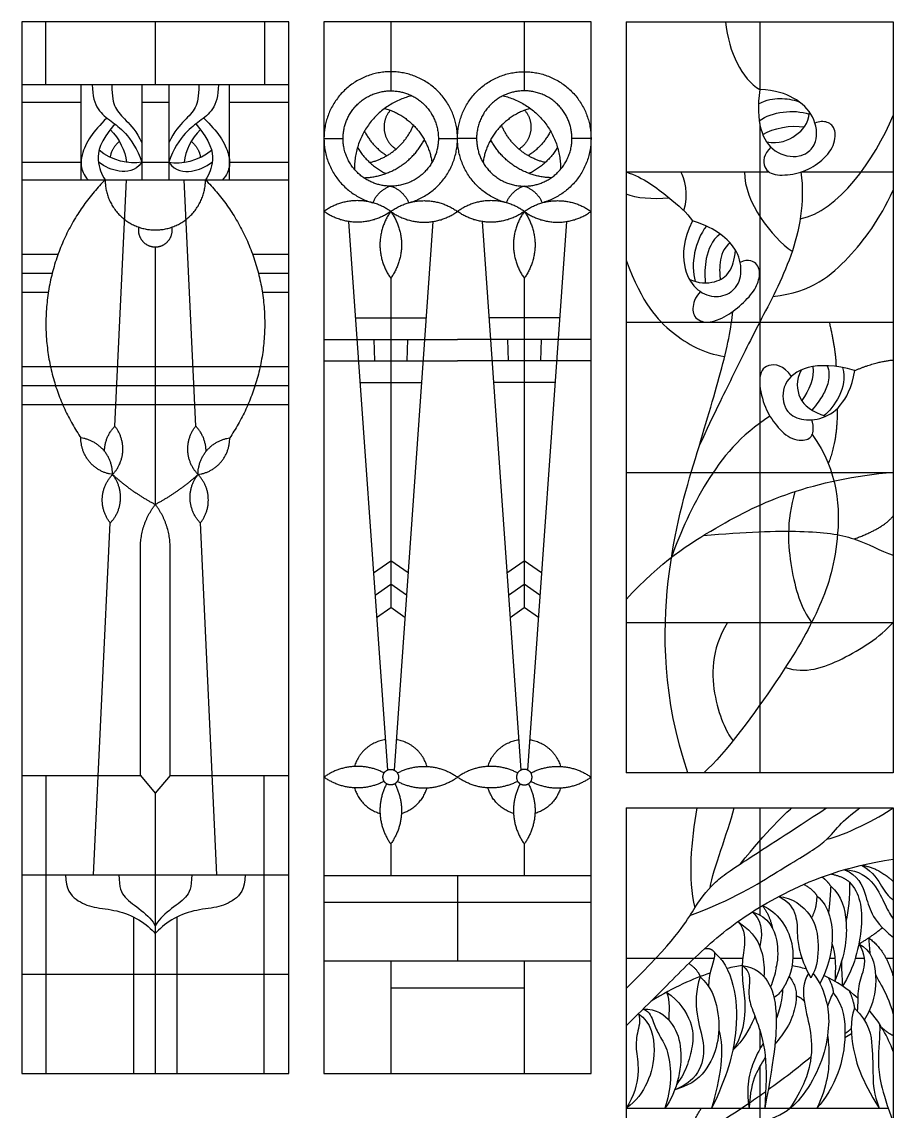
# Model space of a CAD drawing. Header units: millimetres. Extents: x -155 to 174, y -195 to 151.
# Drawn here: x 94.5 to 174.3, y 51.7 to 151.5 of the extents above; entities that cross this region are included whole.
import ezdxf

# ---------------------------------------------------------------- set-up
doc = ezdxf.new("R2010")
doc.units = ezdxf.units.MM
doc.header["$MEASUREMENT"] = 0
doc.layers.add('Layer 03', color=5, linetype='Continuous')

msp = doc.modelspace()

# ---------------------------------------------------------------- linework, layer by layer
at = {"layer": 'Layer 03'}
for p, q in [((149.845, 151.471), (149.845, 82.69)), ((118.954, 145.689), (94.498, 145.689)), ((99.924, 136.999), (99.924, 145.689)), ((113.528, 136.999), (113.528, 145.689)), ((99.924, 144.086), (94.498, 144.086)), ((107.961, 144.086), (105.491, 144.086)), ((118.954, 144.086), (113.528, 144.086)), ((94.498, 138.602), (99.924, 138.602)), ((105.491, 138.602), (107.961, 138.602)), ((113.528, 138.602), (118.954, 138.602)), ((155.913, 133.243), (155.88, 133.177)), ((170.801, 119.534), (170.763, 119.544)), ((174.301, 82.69), (149.845, 82.69)), ((149.845, 79.472), (149.845, 10.69)), ((149.845, 65.716), (157.913, 65.716)), ((158.453, 65.716), (160.528, 65.716)), ((165.114, 65.716), (165.937, 65.716)), ((168.486, 65.716), (168.969, 65.716)), ((170.828, 65.716), (171.646, 65.716)), ((173.636, 65.716), (174.301, 65.716)), ((166.547, 64.317), (166.767, 63.909)), ((166.985, 64.3), (166.767, 63.909)), ((149.845, 51.959), (173.843, 51.959))]:
    msp.add_line(p, q, dxfattribs=at)
for points in [[(94.498, 55.135), (118.954, 55.135), (118.954, 151.471), (94.498, 151.471)], [(122.172, 55.135), (146.628, 55.135), (146.628, 151.471), (122.172, 151.471)]]:
    msp.add_lwpolyline(points, close=True, dxfattribs=at)
for points in [[(96.706, 145.689), (96.706, 151.471)], [(106.726, 151.471), (106.726, 145.689)], [(116.746, 145.689), (116.746, 151.471)], [(128.286, 151.471), (128.286, 145.148)], [(140.514, 151.471), (140.514, 145.148)], [(149.845, 151.471), (174.301, 151.471), (174.301, 82.69)], [(162.073, 151.471), (162.073, 145.255)], [(105.491, 145.689), (105.491, 136.999)], [(107.961, 145.689), (107.961, 136.999)], [(162.073, 142.159), (162.073, 82.69)], [(122.172, 140.783), (123.921, 140.783)], [(132.651, 140.783), (134.4, 140.783)], [(136.149, 140.783), (134.4, 140.783)], [(146.628, 140.783), (144.879, 140.783)], [(149.845, 137.715), (162.92, 137.715)], [(165.851, 137.715), (174.301, 137.715)], [(94.498, 136.999), (118.954, 136.999)], [(103.02, 114.436), (104.086, 136.999)], [(110.432, 114.436), (109.366, 136.999)], [(124.423, 133.176), (127.982, 82.935)], [(132.148, 133.176), (128.59, 82.935)], [(136.651, 133.176), (140.21, 82.935)], [(144.376, 133.176), (140.818, 82.935)], [(106.726, 130.852), (106.726, 107.263)], [(94.498, 130.202), (97.826, 130.202)], [(115.627, 130.202), (118.954, 130.202)], [(94.498, 128.457), (97.288, 128.457)], [(116.164, 128.457), (118.954, 128.457)], [(128.286, 127.987), (128.286, 97.822)], [(140.514, 127.987), (140.514, 97.822)], [(94.498, 126.712), (96.93, 126.712)], [(116.523, 126.712), (118.954, 126.712)], [(125.048, 124.358), (131.524, 124.358)], [(143.752, 124.358), (137.276, 124.358)], [(149.845, 123.959), (174.301, 123.959)], [(122.172, 122.382), (134.4, 122.382)], [(126.737, 122.382), (126.807, 120.406)], [(129.835, 122.382), (129.765, 120.406)], [(146.628, 122.382), (134.4, 122.382)], [(138.965, 122.382), (139.035, 120.406)], [(142.063, 122.382), (141.993, 120.406)], [(94.498, 119.896), (118.954, 119.896)], [(122.172, 120.406), (134.4, 120.406)], [(146.628, 120.406), (134.4, 120.406)], [(94.498, 118.151), (118.954, 118.151)], [(125.468, 118.43), (131.104, 118.43)], [(143.332, 118.43), (137.696, 118.43)], [(94.498, 116.407), (118.954, 116.407)], [(149.845, 110.202), (174.301, 110.202)], [(101.079, 73.345), (102.602, 105.573)], [(112.373, 73.345), (110.851, 105.573)], [(105.36, 82.449), (105.36, 103.254)], [(108.092, 82.449), (108.092, 103.254)], [(126.703, 100.996), (128.286, 102.105)], [(129.869, 100.996), (128.286, 102.105)], [(138.93, 100.996), (140.514, 102.105)], [(142.097, 100.996), (140.514, 102.105)], [(126.847, 98.956), (128.286, 99.963)], [(129.725, 98.956), (128.286, 99.963)], [(139.075, 98.956), (140.514, 99.963)], [(141.952, 98.956), (140.514, 99.963)], [(126.992, 96.915), (128.286, 97.822)], [(129.58, 96.915), (128.286, 97.822)], [(139.219, 96.915), (140.514, 97.822)], [(141.808, 96.915), (140.514, 97.822)], [(149.845, 96.446), (174.301, 96.446)], [(94.498, 82.449), (105.36, 82.449)], [(96.706, 82.449), (96.706, 55.135)], [(105.36, 82.449), (106.726, 80.822)], [(108.092, 82.449), (106.726, 80.822)], [(108.092, 82.449), (118.954, 82.449)], [(116.665, 82.449), (116.665, 55.135)], [(106.726, 80.822), (106.726, 55.135)], [(149.845, 79.472), (174.301, 79.472), (174.301, 10.69)], [(162.073, 79.472), (162.073, 69.662)], [(128.286, 76.174), (128.286, 73.291)], [(140.514, 76.174), (140.514, 73.291)], [(94.498, 73.345), (118.954, 73.345)], [(122.172, 73.291), (146.628, 73.291)], [(134.4, 73.291), (134.4, 65.47)], [(122.172, 70.826), (146.628, 70.826)], [(104.741, 69.472), (104.741, 55.135)], [(108.712, 69.472), (108.712, 55.135)], [(122.172, 65.47), (146.628, 65.47)], [(128.286, 65.47), (128.286, 55.135)], [(140.514, 65.47), (140.514, 55.135)], [(94.498, 64.24), (118.954, 64.24)], [(128.286, 63.006), (140.514, 63.006)], [(162.073, 59.169), (162.073, 57.363)], [(162.073, 55.761), (162.073, 10.69)]]:
    msp.add_lwpolyline(points, dxfattribs=at)
for points, degree in [([(158.939, 151.471), (159.258, 148.611), (160.427, 146.272), (162.073, 145.255)], 3), ([(100.953, 145.689), (100.953, 144.663), (101.373, 143.327), (102.699, 142.349), (103.874, 141.496), (105.087, 139.868), (105.491, 138.602)], 3), ([(102.75, 145.689), (102.75, 144.608), (102.946, 143.539), (103.993, 142.492), (104.997, 141.467), (105.491, 140.376)], 3), ([(110.702, 145.689), (110.702, 144.608), (110.506, 143.539), (109.459, 142.492), (108.455, 141.467), (107.961, 140.376)], 3), ([(112.499, 145.689), (112.499, 144.663), (112.079, 143.327), (110.754, 142.349), (109.579, 141.496), (108.365, 139.868), (107.961, 138.602)], 3), ([(162.037, 142.398), (163.223, 143.259), (165.137, 143.488), (166.616, 143.016)], 3), ([(162.711, 140.473), (163.848, 140.255), (165.534, 140.975), (166.53, 142.109), (166.639, 143.196)], 3), ([(165.79, 133.439), (169.261, 134.086), (172.587, 138.811), (174.301, 142.88)], 3), ([(103.019, 142.113), (101.623, 140.504), (101.296, 138.65), (101.798, 137.494), (102.131, 136.999)], 3), ([(110.434, 142.113), (111.829, 140.504), (112.156, 138.65), (111.655, 137.494), (111.322, 136.999)], 3), ([(163.105, 139.99), (162.408, 139.361), (162.318, 137.946), (163.544, 137.311), (165.661, 137.544), (167.413, 138.36), (168.922, 139.91), (169.111, 141.67), (168.335, 142.389), (167.522, 142.351), (167.136, 142.183)], 3), ([(162.365, 141.136), (163.297, 141.741), (164.936, 142.048), (166.165, 141.836)], 3), ([(102.602, 141.607), (103.415, 140.75), (103.987, 139.662), (104.089, 138.6)], 3), ([(110.851, 141.607), (110.038, 140.75), (109.465, 139.662), (109.363, 138.6)], 3), ([(105.491, 138.602), (104.331, 138.403), (102.713, 138.732), (101.577, 139.7)], 3), ([(103.428, 140.517), (102.685, 139.848), (102.592, 139.05)], 2), ([(107.961, 138.602), (109.122, 138.403), (110.739, 138.732), (111.875, 139.7)], 3), ([(110.025, 140.517), (110.768, 139.848), (110.86, 139.05)], 2), ([(105.491, 138.602), (104.846, 137.744), (103.358, 137.644), (102.141, 138.159), (101.521, 138.617)], 3), ([(107.961, 138.602), (108.606, 137.744), (110.095, 137.644), (111.311, 138.159), (111.931, 138.617)], 3), ([(149.845, 137.715), (151.416, 137.228), (153.915, 135.242), (155.434, 134.004), (155.913, 133.243)], 3), ([(155.116, 134.197), (155.667, 135.592), (155.154, 137.251), (154.85, 137.715)], 3), ([(165.851, 137.715), (166.222, 134.851), (165.215, 129.818), (161.923, 123.771), (159.534, 118.851), (157.948, 115.722), (156.537, 112.633)], 3), ([(160.69, 137.715), (160.646, 134.993), (163.184, 131.712), (165.049, 130.448)], 3), ([(163.282, 126.303), (166.903, 126.724), (170.403, 129.787), (173.028, 133.287), (174.301, 136.043)], 3), ([(153.808, 135.318), (152.21, 135.195), (150.785, 135.289), (149.845, 135.686)], 3), ([(157.189, 132.761), (156.137, 131.392), (155.723, 129.277), (156.171, 127.687)], 3), ([(158.456, 132.023), (157.673, 131.464), (157.015, 129.676), (157.04, 128.36), (157.085, 127.558)], 3), ([(159.374, 131.211), (158.739, 130.747), (158.329, 129.431), (158.416, 128.14), (158.458, 127.857)], 3), ([(155.613, 127.909), (156.438, 127.486), (158.154, 127.516), (159.396, 128.451), (159.763, 129.631), (159.861, 130.554)], 3), ([(149.845, 129.638), (151.332, 125.612), (154.045, 122.725), (156.932, 121.106), (158.866, 120.829)], 3), ([(155.488, 82.69), (153.183, 89.558), (153.183, 101.496), (156.313, 111.913), (158.669, 119.651), (159.511, 123.569), (159.6, 124.932)], 3), ([(168.442, 123.959), (169.045, 121.38), (169.064, 119.905)], 2), ([(164.976, 118.996), (164.314, 120.018), (162.604, 120.292), (161.851, 118.892), (162.433, 116.253), (163.377, 114.704), (164.818, 113.176), (166.575, 113.041), (167.079, 113.895), (166.957, 114.765), (166.858, 115.021)], 3), ([(166.942, 119.888), (167.12, 118.909), (166.599, 117.667), (165.921, 116.798)], 3), ([(168.24, 119.971), (168.473, 119.553), (168.414, 118.38), (167.9, 117.302), (167.324, 116.438), (166.859, 115.912)], 3), ([(169.661, 119.81), (169.94, 118.817), (169.5, 117.12), (168.408, 115.73), (167.971, 115.405)], 3), ([(170.801, 119.534), (172.695, 120.352), (174.301, 120.494)], 2), ([(165.88, 119.578), (165.383, 118.657), (165.478, 116.841), (166.821, 115.781), (168.144, 115.346)], 3), ([(169.171, 116.048), (169.205, 113.107), (168.355, 111.009)], 2), ([(163.015, 115.346), (160.3, 113.619), (156.931, 109.418), (154.831, 104.781), (153.991, 102.414)], 3), ([(166.884, 113.672), (169.331, 110.256), (169.535, 103.361), (167.63, 97.645), (164.362, 91.91), (158.967, 84.496), (156.955, 82.69)], 3), ([(149.845, 98.563), (153.001, 102.02), (158.42, 105.447), (164.291, 108.448), (170.774, 109.956), (174.301, 110.202)], 3), ([(165.305, 108.448), (164.493, 105.678), (164.799, 101.259), (165.849, 97.759), (166.832, 96.446)], 3), ([(170.708, 104.105), (173.344, 105.032), (174.301, 106.213)], 2), ([(156.899, 104.409), (160.787, 104.769), (166.431, 104.944), (170.894, 104.332), (173.125, 103.019), (174.301, 102.625)], 3), ([(159.118, 96.446), (157.587, 93.919), (157.63, 89.238), (159.206, 86.044), (159.644, 85.641)], 3), ([(164.427, 92.325), (166.259, 91.73), (169.59, 92.864), (173.064, 95.096), (174.301, 96.446)], 3), ([(149.845, 62.925), (154.348, 67.362), (156.064, 70.321), (157.721, 72.628), (160.443, 74.462), (164.821, 77.243), (168.193, 79.472)], 3), ([(156.325, 79.472), (155.782, 76.474), (155.471, 72.981), (156.138, 70.323)], 3), ([(155.685, 69.604), (159.673, 71.09), (164.111, 73.93), (168.134, 76.237), (169.258, 77.894), (170.457, 78.885), (171.241, 79.472)], 3), ([(157.524, 72.172), (157.839, 73.912), (159.12, 77.134), (159.742, 79.472)], 3), ([(160.306, 74.346), (162.769, 77.406), (164.4, 78.959), (165.021, 79.472)], 3), ([(168.207, 76.6), (169.879, 76.966), (172.871, 78.493), (174.301, 79.472)], 3), ([(149.845, 59.523), (151.88, 61.476), (154.542, 64.257), (158.861, 68.398), (164.305, 71.889), (169.866, 74.078), (174.301, 74.788)], 3), ([(171.41, 74.223), (172.535, 73.568), (173.298, 72.115), (173.84, 71.401), (174.301, 71.032)], 3), ([(171.41, 74.223), (172.953, 74.011), (174.301, 72.731)], 2), ([(98.503, 73.345), (98.503, 71.99), (99.462, 70.951), (101.032, 70.31), (103.227, 70.142), (105.293, 69.301), (106.384, 68.369), (106.726, 67.969)], 3), ([(103.395, 73.345), (103.395, 72.167), (103.783, 71.218), (105.443, 70.183), (106.522, 69.083), (106.726, 68.674)], 3), ([(114.949, 73.345), (114.949, 71.99), (113.99, 70.951), (112.421, 70.31), (110.226, 70.142), (108.16, 69.301), (107.068, 68.369), (106.726, 67.969)], 3), ([(110.058, 73.345), (110.058, 72.167), (109.669, 71.218), (108.009, 70.183), (106.931, 69.083), (106.726, 68.674)], 3), ([(167.768, 73.14), (168.248, 72.829), (168.578, 72.307)], 2), ([(168.582, 73.425), (169.693, 73.21), (170.293, 72.676)], 2), ([(169.828, 73.811), (171.082, 73.322), (171.821, 71.451), (172.19, 69.826), (173.2, 68.496), (174.301, 67.635)], 3), ([(169.828, 73.811), (171.181, 73.79), (172.756, 72.485), (173.544, 70.54), (174.111, 69.555), (174.301, 69.309)], 3), ([(166.118, 72.475), (167.057, 71.93), (167.294, 71.431)], 2), ([(168.578, 72.307), (168.523, 71.126), (168.377, 69.876)], 2), ([(168.578, 72.307), (169.622, 71.4), (170.144, 69.093), (170.006, 66.352), (168.967, 63.592)], 3), ([(170.293, 72.676), (171.234, 71.696), (171.774, 68.913), (170.694, 64.724), (169.662, 63.155)], 3), ([(170.293, 72.676), (170.346, 71.27), (170.163, 70.087), (169.971, 69.082)], 3), ([(163.791, 71.347), (165.048, 71.283), (167.08, 69.716), (167.57, 66.973), (167.301, 64.867), (166.985, 64.3)], 3), ([(163.791, 71.347), (164.778, 70.94), (165.537, 69.544), (165.488, 67.928), (165.611, 66.753), (166.052, 65.234), (166.547, 64.317)], 3), ([(167.294, 71.431), (167.308, 70.312), (166.817, 69.396)], 2), ([(167.294, 71.431), (168.498, 70.438), (169.011, 67.275), (168.336, 64.842), (167.58, 63.381)], 3), ([(161.384, 69.947), (162.073, 69.408), (162.478, 68.198), (162.073, 66.817)], 3), ([(162.32, 70.524), (163.012, 69.588), (163.235, 68.471)], 2), ([(160.081, 69.063), (160.777, 68.34), (160.655, 66.448), (160.4, 65.066), (160.568, 62.813), (160.871, 60.802), (160.375, 58.351), (159.604, 57.288)], 3), ([(171.155, 67.014), (172.261, 67.641), (173.316, 68.504)], 2), ([(168.693, 67.046), (169.072, 66.187), (169.017, 64.511), (168.967, 63.592)], 3), ([(172.056, 67.57), (172.088, 67.069), (172.12, 66.571), (172.175, 66.106)], 3), ([(172.056, 67.57), (173.616, 66.436), (174.301, 64.05)], 2), ([(157.023, 66.578), (157.646, 66.686), (157.938, 66.224)], 2), ([(157.938, 66.224), (158.036, 65.368), (157.325, 64.592), (157.396, 63.122)], 3), ([(157.938, 66.224), (159.01, 65.341), (159.936, 62.706), (160.081, 58.98), (159.133, 54.905), (157.656, 51.959)], 3), ([(155.591, 65.233), (156.447, 64.619), (156.616, 64.013)], 2), ([(160.473, 65.027), (160.034, 64.963), (159.57, 64.876), (159.077, 64.762)], 3), ([(160.473, 65.027), (161.771, 64.819), (162.967, 63.717), (163.764, 61.23), (163.53, 57.079), (162.533, 51.959)], 3), ([(160.473, 65.027), (161.29, 64.433), (161.056, 63.096), (161.079, 61.712), (161.783, 60.117), (162.745, 57.162), (162.674, 53.832), (162.533, 51.959)], 3), ([(163.582, 64.818), (163.587, 64.845), (163.592, 64.873), (163.604, 64.935), (163.609, 64.963), (163.614, 64.991)], 5), ([(169.56, 65.36), (169.568, 64.771), (169.6, 64.056), (169.662, 63.155)], 3), ([(157.512, 64.326), (155.996, 63.836), (154.234, 63.061), (152.141, 61.776)], 3), ([(156.616, 64.013), (157.639, 63.122), (158.359, 60.899), (158.389, 58.137), (157.44, 55.621), (156.029, 54.149), (154.297, 53.651)], 3), ([(156.616, 64.013), (156.204, 62.77), (156.179, 60.386), (157.079, 57.975), (156.837, 55.405), (155.451, 54.092), (154.297, 53.651)], 3), ([(163.582, 64.818), (163.454, 64.158), (163.27, 63.571), (163.069, 63.082)], 3), ([(164.172, 62.867), (164.294, 63.04), (164.404, 63.222), (164.609, 63.627), (164.692, 63.823), (164.766, 64.023)], 5), ([(171.059, 62.044), (170.146, 62.888), (169.097, 63.597), (167.937, 64.124)], 3), ([(168.335, 63.934), (168.786, 63.146), (168.816, 62.542)], 2), ([(164.172, 62.867), (163.944, 62.542), (163.68, 62.271), (163.39, 62.096)], 3), ([(153.53, 62.582), (154.748, 61.812), (156.013, 59.647), (155.989, 57.92), (155.527, 55.95), (154.943, 54.758), (154.474, 54.183)], 3), ([(153.53, 62.582), (153.932, 61.784), (153.708, 60.729), (153.753, 60.038)], 3), ([(165.431, 62.249), (165.816, 62.158), (166.15, 61.772)], 2), ([(168.816, 62.542), (169.782, 61.342), (170.043, 58.539), (169.456, 55.181), (168.12, 52.867), (167.305, 51.959)], 3), ([(168.816, 62.542), (168.55, 62.055), (168.383, 61.628), (168.282, 61.244)], 3), ([(170.284, 62.702), (170.667, 61.796), (170.752, 61.115)], 2), ([(151.413, 61.05), (152.597, 61.092), (154.138, 59.96), (154.956, 57.759), (154.83, 54.835), (153.949, 52.634), (153.383, 51.959)], 3), ([(151.413, 61.05), (152.031, 60.809), (152.346, 59.74), (152.849, 58.671), (153.729, 57.256), (154.044, 54.646), (153.666, 52.76), (153.383, 51.959)], 3), ([(170.752, 61.115), (170.329, 59.941), (170.515, 57.432), (171.321, 54.711), (173.025, 51.959)], 3), ([(170.752, 61.115), (172.126, 59.786), (172.436, 57.525), (172.436, 54.83), (172.498, 53.312), (173.025, 51.959)], 3), ([(174.301, 57.163), (173.805, 58.527), (173.066, 59.808), (172.123, 60.929)], 3), ([(150.961, 60.605), (152.157, 59.849), (152.628, 57.05), (151.936, 54.283), (150.774, 52.601), (149.845, 51.959)], 3), ([(150.961, 60.605), (151.213, 60.006), (150.773, 58.78), (150.71, 57.239), (151.119, 55.226), (150.584, 53.088), (149.845, 51.959)], 3), ([(158.327, 59.124), (158.912, 57.387), (158.448, 54.636), (157.656, 51.959)], 3), ([(170.46, 59.279), (170.311, 59.099), (170.122, 58.933), (169.882, 58.786)], 3), ([(173.06, 59.66), (173.098, 58.493), (172.757, 56.319), (173.183, 53.719), (174.301, 50.65)], 3), ([(173.255, 59.347), (173.72, 58.913), (174.301, 58.616)], 2), ([(170.479, 58.773), (170.291, 58.64), (170.089, 58.523), (169.871, 58.424)], 3), ([(162.854, 53.669), (164.207, 54.644), (165.521, 55.658), (166.775, 56.697)], 3), ([(161.14, 52.468), (161.639, 52.808), (162.135, 53.154), (162.626, 53.505)], 3), ([(154.914, 48.438), (155.901, 50.649), (156.726, 51.959)], 2), ([(156.884, 49.743), (159.82, 49.766), (163.709, 50.915), (164.825, 51.959)], 3)]:
    msp.add_open_spline(points, degree=degree, dxfattribs=at)
for points, weights, knots in [([(129.934, 134.895), (135.068, 136.333), (134.343, 141.615), (133.617, 146.897), (128.286, 146.897), (122.954, 146.897), (122.229, 141.615), (121.503, 136.333), (126.637, 134.895)], [1, 0.753681497407, 1, 0.753681497407, 1, 0.753681497407, 1, 0.753681497407, 1], [3.435559, 3.435559, 3.435559, 12.460845, 12.460845, 21.48613, 21.48613, 30.511416, 30.511416, 39.536701, 39.536701, 39.536701]), ([(138.865, 134.895), (133.731, 136.333), (134.457, 141.615), (135.182, 146.897), (140.514, 146.897), (145.845, 146.897), (146.571, 141.615), (147.296, 136.333), (142.162, 134.895)], [1, 0.753681497407, 1, 0.753681497407, 1, 0.753681497407, 1, 0.753681497407, 1], [3.435559, 3.435559, 3.435559, 12.460845, 12.460845, 21.48613, 21.48613, 30.511416, 30.511416, 39.536701, 39.536701, 39.536701]), ([(127.109, 136.579), (131.312, 135.403), (132.489, 139.606), (133.666, 143.809), (129.463, 144.986), (125.259, 146.163), (124.082, 141.96), (122.906, 137.756), (127.109, 136.579)], [1, 0.707106781187, 1, 0.707106781187, 1, 0.707106781187, 1, 0.707106781187, 1], [0, 0, 0, 9.884175, 9.884175, 19.768351, 19.768351, 29.652526, 29.652526, 39.536701, 39.536701, 39.536701]), ([(141.691, 136.579), (137.487, 135.403), (136.31, 139.606), (135.133, 143.809), (139.337, 144.986), (143.54, 146.163), (144.717, 141.96), (145.894, 137.756), (141.691, 136.579)], [1, 0.707106781187, 1, 0.707106781187, 1, 0.707106781187, 1, 0.707106781187, 1], [0, 0, 0, 9.884175, 9.884175, 19.768351, 19.768351, 29.652526, 29.652526, 39.536701, 39.536701, 39.536701]), ([(128.25, 143.372), (127.538, 142.548), (127.696, 141.472), (127.854, 140.395), (128.772, 139.81)], [1, 0.909386763606, 1, 0.909386763606, 1], [0, 0, 0, 2.100944, 2.100944, 4.201889, 4.201889, 4.201889]), ([(140.55, 143.372), (141.261, 142.548), (141.103, 141.472), (140.945, 140.395), (140.028, 139.81)], [1, 0.909386763606, 1, 0.909386763606, 1], [0, 0, 0, 2.100944, 2.100944, 4.201889, 4.201889, 4.201889]), ([(102.131, 136.999), (102.131, 132.403), (106.726, 132.403), (111.322, 132.403), (111.322, 136.999)], [1, 0.707106781187, 1, 0.707106781187, 1], [17.240095, 17.240095, 17.240095, 24.669717, 24.669717, 32.099339, 32.099339, 32.099339]), ([(105.197, 132.665), (105.076, 131.954), (105.54, 131.403), (106.005, 130.852), (106.726, 130.852), (107.447, 130.852), (107.912, 131.403), (108.377, 131.954), (108.255, 132.665)], [1, 0.906830177213, 1, 0.906830177213, 1, 0.906830177213, 1, 0.906830177213, 1], [6.2113, 6.2113, 6.2113, 7.60057, 7.60057, 8.989841, 8.989841, 10.379111, 10.379111, 11.768381, 11.768381, 11.768381]), ([(129, 82.254), (129.034, 82.968), (128.32, 83.002), (127.606, 83.036), (127.572, 82.322), (127.538, 81.608), (128.252, 81.574), (128.966, 81.54), (129, 82.254)], [1, 0.707106781187, 1, 0.707106781187, 1, 0.707106781187, 1, 0.707106781187, 1], [0, 0, 0, 1.155689, 1.155689, 2.311378, 2.311378, 3.467067, 3.467067, 4.622756, 4.622756, 4.622756]), ([(139.8, 82.254), (139.766, 82.968), (140.48, 83.002), (141.194, 83.036), (141.228, 82.322), (141.262, 81.608), (140.548, 81.574), (139.834, 81.54), (139.8, 82.254)], [1, 0.707106781187, 1, 0.707106781187, 1, 0.707106781187, 1, 0.707106781187, 1], [0, 0, 0, 1.155689, 1.155689, 2.311378, 2.311378, 3.467067, 3.467067, 4.622756, 4.622756, 4.622756])]:
    msp.add_rational_spline(points, weights, degree=2, knots=knots, dxfattribs=at)
for points, weights in [([(130.218, 144.697), (124.913, 143.416), (124.958, 137.958)], [1, 0.78314638466, 1]), ([(138.581, 144.697), (143.887, 143.416), (143.841, 137.958)], [1, 0.78314638466, 1]), ([(127.745, 143.542), (131.502, 142.46), (132.06, 138.591)], [1, 0.840002612947, 1]), ([(141.055, 143.542), (137.298, 142.46), (136.739, 138.591)], [1, 0.840002612947, 1]), ([(126.367, 138.582), (129.227, 139.276), (130.364, 141.991)], [1, 0.8924583291, 1]), ([(142.432, 138.582), (139.572, 139.276), (138.435, 141.991)], [1, 0.8924583291, 1]), ([(125.88, 141.454), (126.597, 140.054), (127.923, 139.208)], [1, 0.965136258068, 1]), ([(142.919, 141.454), (142.203, 140.054), (140.877, 139.208)], [1, 0.965136258068, 1]), ([(125.238, 139.958), (126.191, 138.391), (127.834, 137.574)], [1, 0.960590654045, 1]), ([(125.812, 137.186), (129.608, 137.299), (131.359, 140.669)], [1, 0.862391222804, 1]), ([(142.987, 137.186), (139.192, 137.299), (137.441, 140.669)], [1, 0.862391222804, 1]), ([(143.561, 139.958), (142.608, 138.391), (140.966, 137.574)], [1, 0.960590654045, 1]), ([(102.131, 136.999), (91.296, 126.077), (99.924, 113.339)], [1, 0.772284323871, 1]), ([(111.322, 136.999), (122.156, 126.077), (113.528, 113.339)], [1, 0.772284323871, 1]), ([(128.286, 136.418), (127.11, 136.037), (126.637, 134.895)], [1, 0.908016518661, 1]), ([(128.286, 136.418), (129.461, 136.037), (129.934, 134.895)], [1, 0.908016518661, 1]), ([(140.514, 136.418), (139.338, 136.037), (138.865, 134.895)], [1, 0.908016518661, 1]), ([(140.514, 136.418), (141.689, 136.037), (142.162, 134.895)], [1, 0.908016518661, 1]), ([(128.286, 134.101), (125.229, 136.307), (122.172, 134.101)], [1, 0.810942540938, 1]), ([(128.286, 134.101), (131.343, 136.307), (134.4, 134.101)], [1, 0.810942540938, 1]), ([(140.514, 134.101), (137.457, 136.307), (134.4, 134.101)], [1, 0.810942540938, 1]), ([(140.514, 134.101), (143.571, 136.307), (146.628, 134.101)], [1, 0.810942540938, 1]), ([(128.286, 134.101), (125.229, 131.895), (122.172, 134.101)], [1, 0.810942540938, 1]), ([(128.286, 134.101), (126.08, 131.044), (128.286, 127.987)], [1, 0.810942540938, 1]), ([(128.286, 134.101), (131.343, 131.895), (134.4, 134.101)], [1, 0.810942540938, 1]), ([(128.286, 134.101), (130.492, 131.044), (128.286, 127.987)], [1, 0.810942540938, 1]), ([(140.514, 134.101), (137.457, 131.895), (134.4, 134.101)], [1, 0.810942540938, 1]), ([(140.514, 134.101), (138.308, 131.044), (140.514, 127.987)], [1, 0.810942540938, 1]), ([(140.514, 134.101), (143.571, 131.895), (146.628, 134.101)], [1, 0.810942540938, 1]), ([(140.514, 134.101), (142.719, 131.044), (140.514, 127.987)], [1, 0.810942540938, 1]), ([(102.077, 112.127), (102.088, 113.47), (103.02, 114.436)], [1, 0.928648733875, 1]), ([(102.811, 110.005), (104.861, 112.128), (103.02, 114.436)], [1, 0.751407166414, 1]), ([(110.641, 110.005), (108.591, 112.128), (110.432, 114.436)], [1, 0.751407166414, 1]), ([(111.375, 112.127), (111.365, 113.47), (110.432, 114.436)], [1, 0.928648733875, 1]), ([(102.811, 110.005), (99.887, 110.409), (99.91, 113.361)], [1, 0.751407166414, 1]), ([(102.811, 110.005), (102.834, 112.956), (99.91, 113.361)], [1, 0.751407166414, 1]), ([(110.641, 110.005), (110.619, 112.956), (113.543, 113.361)], [1, 0.751407166414, 1]), ([(110.641, 110.005), (113.566, 110.409), (113.543, 113.361)], [1, 0.751407166414, 1]), ([(102.602, 105.573), (100.761, 107.881), (102.811, 110.005)], [1, 0.751407166414, 1]), ([(102.602, 105.573), (104.652, 107.697), (102.811, 110.005)], [1, 0.751407166414, 1]), ([(102.811, 110.005), (104.592, 108.382), (106.726, 107.263)], [1, 0.991802368876, 1]), ([(110.641, 110.005), (108.86, 108.382), (106.726, 107.263)], [1, 0.991802368876, 1]), ([(110.851, 105.573), (108.8, 107.697), (110.641, 110.005)], [1, 0.751407166414, 1]), ([(110.851, 105.573), (112.692, 107.881), (110.641, 110.005)], [1, 0.751407166414, 1]), ([(105.36, 103.254), (105.36, 105.491), (106.726, 107.263)], [1, 0.946579356921, 1]), ([(108.092, 103.254), (108.092, 105.491), (106.726, 107.263)], [1, 0.946579356921, 1]), ([(127.785, 85.716), (125.591, 85.395), (124.963, 83.269)], [1, 0.84227500086, 1]), ([(131.609, 83.269), (130.981, 85.395), (128.787, 85.716)], [1, 0.84227500086, 1]), ([(137.191, 83.269), (137.819, 85.395), (140.013, 85.716)], [1, 0.84227500086, 1]), ([(141.015, 85.716), (143.209, 85.395), (143.836, 83.269)], [1, 0.84227500086, 1]), ([(127.679, 82.666), (124.808, 84.19), (122.172, 82.288)], [1, 0.849073716446, 1]), ([(128.893, 82.666), (131.764, 84.19), (134.4, 82.288)], [1, 0.849073716446, 1]), ([(139.907, 82.666), (137.036, 84.19), (134.4, 82.288)], [1, 0.849073716446, 1]), ([(141.121, 82.666), (143.992, 84.19), (146.628, 82.288)], [1, 0.849073716446, 1]), ([(127.679, 81.91), (124.808, 80.386), (122.172, 82.288)], [1, 0.849073716446, 1]), ([(128.893, 81.91), (131.764, 80.386), (134.4, 82.288)], [1, 0.849073716446, 1]), ([(139.907, 81.91), (137.036, 80.386), (134.4, 82.288)], [1, 0.849073716446, 1]), ([(141.121, 81.91), (143.992, 80.386), (146.628, 82.288)], [1, 0.849073716446, 1]), ([(124.963, 81.307), (125.497, 79.499), (127.305, 78.965)], [1, 0.878383117741, 1]), ([(127.908, 81.681), (126.384, 78.81), (128.286, 76.174)], [1, 0.849073716446, 1]), ([(128.663, 81.681), (130.188, 78.81), (128.286, 76.174)], [1, 0.849073716446, 1]), ([(129.267, 78.965), (131.075, 79.499), (131.609, 81.307)], [1, 0.878383117741, 1]), ([(139.533, 78.965), (137.725, 79.499), (137.191, 81.307)], [1, 0.878383117741, 1]), ([(140.136, 81.681), (138.612, 78.81), (140.514, 76.174)], [1, 0.849073716446, 1]), ([(140.891, 81.681), (142.416, 78.81), (140.514, 76.174)], [1, 0.849073716446, 1]), ([(143.836, 81.307), (143.303, 79.499), (141.495, 78.965)], [1, 0.878383117741, 1])]:
    msp.add_rational_spline(points, weights, degree=2, dxfattribs=at)
for points, knots in [([(162.073, 145.255), (161.883, 143.798), (161.971, 141.494), (163.303, 139.407), (165.298, 138.965), (166.207, 139.348), (166.427, 139.495)], [-0.235394, -0.235394, -0.235394, -0.235394, 3.900523, 7.801045, 11.701568, 13.195954, 13.195954, 13.195954, 13.195954]), ([(166.427, 139.495), (166.781, 139.733), (167.492, 140.634), (167.128, 142.908), (165.467, 144.495), (163.554, 145.218), (162.073, 145.255)], [13.195954, 13.195954, 13.195954, 13.195954, 15.602091, 19.502614, 23.403136, 26.70228, 26.70228, 26.70228, 26.70228]), ([(161.963, 143.951), (162.709, 144.361), (163.967, 144.508), (165.079, 144.372), (165.682, 144.141)], [0.027115, 0.027115, 0.027115, 0.027115, 2.559918, 5.119836, 5.119836, 5.119836, 5.119836]), ([(102.285, 142.637), (101.029, 141.443), (100.151, 140.185), (99.841, 138.378), (100.158, 137.42), (100.583, 136.999)], [0, 0, 0, 0, 4, 5, 5.983516, 5.983516, 5.983516, 5.983516]), ([(111.168, 142.637), (112.424, 141.443), (113.301, 140.185), (113.611, 138.378), (113.294, 137.42), (112.869, 136.999)], [0, 0, 0, 0, 4, 5, 5.983516, 5.983516, 5.983516, 5.983516]), ([(155.88, 133.177), (155.053, 131.479), (154.951, 128.904), (156.138, 126.895), (157.821, 126.121), (159.007, 126.428), (159.44, 126.734)], [0, 0, 0, 0, 3.512901, 7.025802, 10.538703, 13.749934, 13.749934, 13.749934, 13.749934]), ([(159.44, 126.734), (159.481, 126.762), (159.98, 127.143), (160.538, 128.299), (160.147, 130.504), (158.638, 132.014), (157.213, 132.821), (155.913, 133.243)], [13.749934, 13.749934, 13.749934, 13.749934, 14.051605, 17.564506, 21.077407, 24.590308, 27.504282, 27.504282, 27.504282, 27.504282]), ([(156.647, 126.76), (156.139, 126.195), (155.811, 125.143), (156.106, 124.29), (157.234, 123.851), (158.655, 124.254), (160.044, 125.206), (161.534, 126.66), (162.119, 127.993), (162.073, 129.306), (161.057, 129.792), (160.288, 129.424)], [0, 0, 0, 0, 2.279399, 4.558799, 5.345822, 6.838198, 9.117598, 11.396997, 13.676397, 15.955796, 18.235195, 18.235195, 18.235195, 18.235195]), ([(170.763, 119.544), (169.004, 120.055), (166.147, 120.093), (164.06, 118.369), (164.154, 116.743), (164.426, 116.157), (164.439, 116.131)], [0, 0, 0, 0, 3.8797, 7.7594, 11.6391, 11.823594, 11.823594, 11.823594, 11.823594]), ([(164.439, 116.131), (164.695, 115.608), (165.593, 114.947), (167.604, 114.984), (169.438, 115.965), (170.496, 117.908), (170.801, 119.534)], [11.823594, 11.823594, 11.823594, 11.823594, 15.5188, 19.3985, 23.278201, 26.68969, 26.68969, 26.68969, 26.68969]), ([(161.384, 69.947), (162.945, 69.477), (163.848, 67.244), (163.735, 65.682), (163.614, 64.991)], [0, 0, 0, 0, 3.625017, 7.150534, 7.150534, 7.150534, 7.150534]), ([(162.32, 70.524), (163.056, 70.197), (164.112, 69.294), (165.196, 67.15), (165.162, 65.2), (164.811, 64.144), (164.766, 64.023)], [0, 0, 0, 0, 3.645601, 7.291203, 10.936804, 11.414079, 11.414079, 11.414079, 11.414079]), ([(160.081, 69.063), (161.598, 68.02), (162.399, 66.393), (162.507, 64.742), (162.467, 64.032)], [0, 0, 0, 0, 4.455631, 7.703222, 7.703222, 7.703222, 7.703222]), ([(171.155, 67.014), (171.775, 66.076), (171.641, 64.498), (170.98, 63.077), (171.079, 61.565), (171.012, 60.851)], [0, 0, 0, 0, 2.935688, 5.871377, 8.667066, 8.667066, 8.667066, 8.667066]), ([(171.155, 67.014), (172.351, 66.459), (172.934, 63.974), (172.493, 61.586), (171.825, 60.307), (171.651, 60.034)], [0, 0, 0, 0, 4.899332, 9.798665, 11.212149, 11.212149, 11.212149, 11.212149]), ([(166.346, 64.711), (166.332, 64.715), (165.909, 64.835), (165.475, 64.932), (165.034, 65.005)], [-0.0144343, -0.0144343, -0.0144343, -0.0144343, 0, 0.4274332, 0.4274332, 0.4274332, 0.4274332]), ([(164.766, 64.023), (165.027, 63.715), (165.557, 62.74), (165.346, 61.171), (164.804, 59.514), (163.877, 58.346), (163.472, 57.822)], [1.856617, 1.856617, 1.856617, 1.856617, 3.380683, 6.761367, 10.14205, 12.669296, 12.669296, 12.669296, 12.669296]), ([(166.547, 64.317), (165.971, 63.449), (166.084, 61.522), (166.847, 58.947), (166.88, 55.96), (165.977, 53.687), (164.825, 51.959)], [0.419606, 0.419606, 0.419606, 0.419606, 4.4329, 8.8658, 13.2987, 17.7316, 17.7316, 17.7316, 17.7316]), ([(166.985, 64.3), (167.681, 63.405), (168.268, 61.669), (168.505, 59.829), (168.005, 56.66), (166.622, 53.795), (165.209, 52.155), (164.825, 51.959)], [0.355858, 0.355858, 0.355858, 0.355858, 3.709262, 7.418524, 11.127786, 14.837048, 18.54631, 18.54631, 18.54631, 18.54631]), ([(172.685, 64.198), (172.838, 63.876), (173.344, 62.992), (173.95, 61.854), (174.301, 60.589)], [4.773393, 4.773393, 4.773393, 4.773393, 6.529974, 9.79496, 9.79496, 9.79496, 9.79496]), ([(164.172, 62.867), (164.171, 62.518), (164.043, 61.562), (163.795, 60.696), (163.589, 60.165)], [3.194852, 3.194852, 3.194852, 3.194852, 4.721778, 7.496922, 7.496922, 7.496922, 7.496922]), ([(161.638, 60.392), (161.612, 60.326), (161.169, 59.235), (160.549, 58.144), (159.604, 57.288)], [13.07989, 13.07989, 13.07989, 13.07989, 13.366893, 17.822524, 17.822524, 17.822524, 17.822524]), ([(162.397, 57.921), (162.118, 57.458), (161.31, 56.032), (160.78, 53.828), (161.106, 51.959)], [11.633356, 11.633356, 11.633356, 11.633356, 14.165333, 18.887111, 18.887111, 18.887111, 18.887111]), ([(168.288, 58.647), (168.354, 58.095), (168.505, 56.641), (168.306, 54.073), (167.305, 51.959)], [6.337195, 6.337195, 6.337195, 6.337195, 9.573969, 14.360953, 14.360953, 14.360953, 14.360953]), ([(162.588, 56.605), (162.242, 56.083), (161.49, 54.772), (161.189, 53.478), (161.106, 51.959)], [14.553265, 14.553265, 14.553265, 14.553265, 16.903417, 20.284101, 20.284101, 20.284101, 20.284101]), ([(149.845, 43.311), (152.672, 47.358), (156.483, 49.407), (160.2, 51.829), (161.04, 52.4)], [0, 0, 0, 0, 14.329358, 18.581767, 18.581767, 18.581767, 18.581767])]:
    msp.add_open_spline(points, degree=3, knots=knots, dxfattribs=at)

doc.saveas('drawing.dxf')
